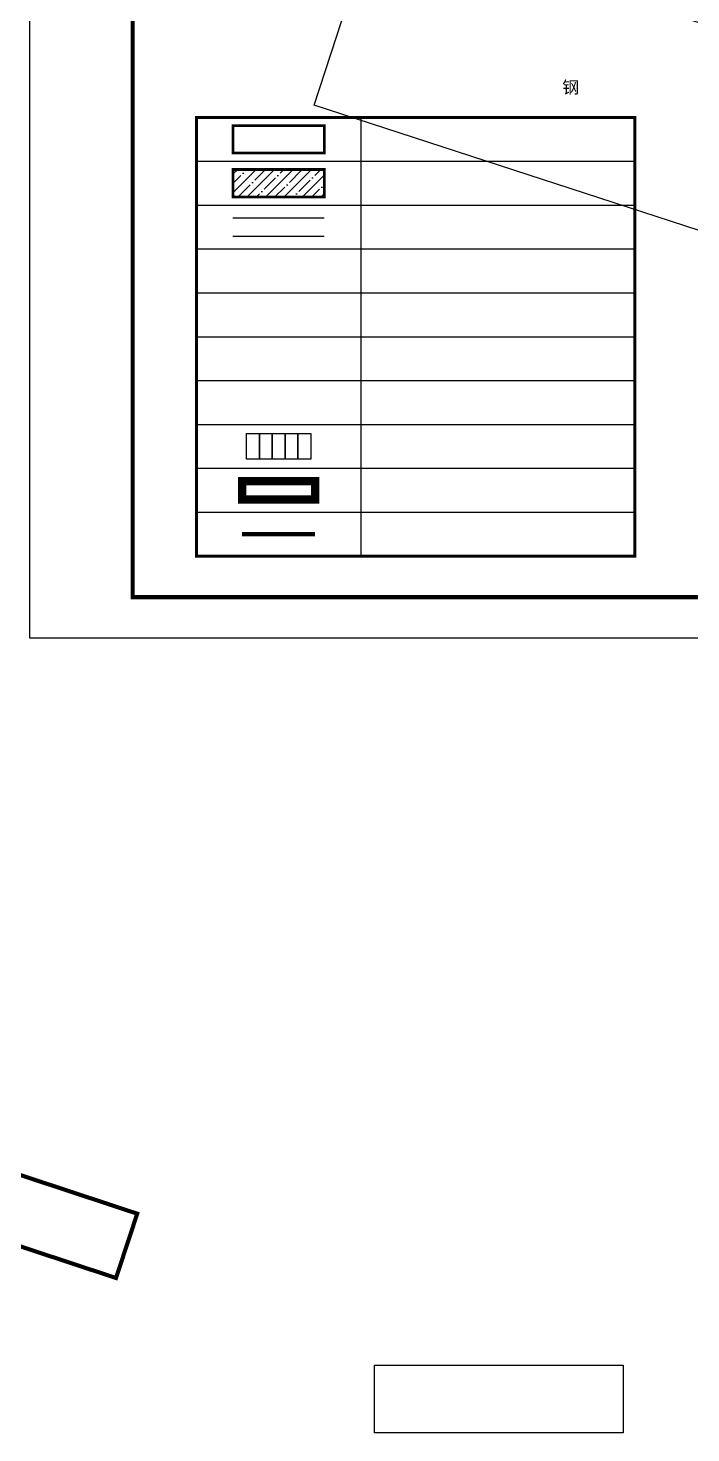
# Model space of a CAD drawing. Extents: x 423070 to 423610, y 3455986 to 3456411.
# Drawn here: x 423189.3 to 423269.9, y 3455985.6 to 3456156.4 of the extents above; entities that cross this region are included whole.
import ezdxf
from ezdxf.enums import TextEntityAlignment as Align

# ---------------------------------------------------------------- set-up
doc = ezdxf.new("R2010")
doc.units = 0
doc.header["$LTSCALE"] = 0.5
doc.linetypes.add('ACAD_ISO10W100', pattern=[18, 12, -3, 0, -3])
doc.layers.get('0').update_dxf_attribs({"linetype": 'CONTINUOUS'})
for name, color, linetype in [('0 - 规划--用地红线', 6, 'CONTINUOUS'), ('JMD', 6, 'CONTINUOUS'), ('PKNG-TSRP', 83, 'CONTINUOUS'), ('TK', 7, 'CONTINUOUS'), ('围墙线', 32, 'CONTINUOUS'), ('新建建筑', 7, 'CONTINUOUS'), ('表格', 8, 'CONTINUOUS'), ('道路线', 142, 'CONTINUOUS')]:
    doc.layers.add(name, color=color, linetype=linetype)
doc.styles.add('宋体', font='')
doc.styles.get('宋体').set_extended_font_data('SimSun')
doc.linetypes.add('FENCELINE2', pattern='A,0.25,-0.1,[132,ltypeshp.shx,S=0.1,R=0,X=-0.1,Y=0],-0.1,1', length=1.45)

# ---------------------------------------------------------------- blocks, each defined once
blk = doc.blocks.new('DX QQ')
at = {"layer": 'JMD', "color": 250, "linetype": 'Continuous', "flags": 128}
blk.add_lwpolyline([(423231.51, 3456169.9), (423288.8, 3456151.25), (423281.36, 3456128.4), (423224.07, 3456147.05)], close=True, dxfattribs=at)
at = {"layer": 'JMD', "color": 250, "linetype": 'Continuous', "style": '宋体'}
blk.add_text('钢', height=1.5, dxfattribs=at).set_placement((423255.27, 3456149.24), align=Align.MIDDLE)
blk = doc.blocks.new('3435A')
at = {"linetype": 'Continuous'}
h = blk.add_hatch(dxfattribs=at)
h.set_pattern_fill('ANSI35', color=1, scale=0.5, style=0)
h.set_pattern_definition([(45, (687.1011, 137.1608), (-1.1225320151, 1.1225320151), []), (45, (688.2237, 137.1608), (-1.1225320151, 1.1225320151), [1.984375, -0.396875, 0, -0.396875])])
h.paths.add_polyline_path([(423101.77, 3456121.78), (423112.88, 3456121.78), (423112.88, 3456118.45), (423101.77, 3456118.45)])
at = {"layer": '0 - 规划--用地红线', "color": 1, "linetype": 'ACAD_ISO10W100', "ltscale": 0.3, "const_width": 1}
blk.add_lwpolyline([(423102.88, 3456083.89), (423111.77, 3456083.89), (423111.77, 3456081.67), (423102.88, 3456081.67)], close=True, dxfattribs=at)
at = {"layer": 'PKNG-TSRP'}
for points in [[(423104.99, 3456086.56), (423103.43, 3456086.56), (423103.43, 3456089.68), (423104.99, 3456089.68)], [(423106.55, 3456086.56), (423104.99, 3456086.56), (423104.99, 3456089.68), (423106.55, 3456089.68)], [(423108.11, 3456086.56), (423106.55, 3456086.56), (423106.55, 3456089.68), (423108.11, 3456089.68)], [(423109.67, 3456086.56), (423108.11, 3456086.56), (423108.11, 3456089.68), (423109.67, 3456089.68)], [(423111.23, 3456086.56), (423109.67, 3456086.56), (423109.67, 3456089.68), (423111.23, 3456089.68)]]:
    blk.add_lwpolyline(points, close=True, dxfattribs=at)
at = {"layer": '围墙线', "color": 41, "linetype": 'FENCELINE2', "ltscale": 10, "const_width": 0.5}
blk.add_lwpolyline([(423111.77, 3456077.45), (423102.88, 3456077.45)], dxfattribs=at)
at = {"layer": '新建建筑', "const_width": 0.333}
for points in [[(423101.77, 3456127.12), (423112.88, 3456127.12), (423112.88, 3456123.78), (423101.77, 3456123.78)], [(423101.77, 3456121.78), (423112.88, 3456121.78), (423112.88, 3456118.45), (423101.77, 3456118.45)]]:
    blk.add_lwpolyline(points, close=True, dxfattribs=at)
at = {"layer": '表格'}
for p, q in [((423117.33, 3456128.12), (423117.33, 3456074.78)), ((423097.33, 3456122.78), (423150.66, 3456122.78)), ((423097.33, 3456117.45), (423150.66, 3456117.45)), ((423097.33, 3456112.12), (423150.66, 3456112.12)), ((423097.33, 3456106.78), (423150.66, 3456106.78)), ((423097.33, 3456101.45), (423150.66, 3456101.45)), ((423097.33, 3456096.12), (423150.66, 3456096.12)), ((423097.33, 3456090.78), (423150.66, 3456090.78)), ((423097.33, 3456085.45), (423150.66, 3456085.45)), ((423097.33, 3456085.45), (423150.66, 3456085.45)), ((423097.33, 3456080.12), (423150.66, 3456080.12)), ((423097.33, 3456080.12), (423150.66, 3456080.12))]:
    blk.add_line(p, q, dxfattribs=at)
at = {"layer": '表格', "color": 4, "const_width": 0.36}
blk.add_lwpolyline([(423097.33, 3456128.12), (423097.33, 3456074.78), (423150.66, 3456074.78), (423150.66, 3456128.12)], close=True, dxfattribs=at)
at = {"layer": '道路线'}
for p, q in [((423101.77, 3456115.89), (423112.88, 3456115.89)), ((423101.77, 3456113.67), (423112.88, 3456113.67))]:
    blk.add_line(p, q, dxfattribs=at)
blk = doc.blocks.new('GeYuanFrame_12758276', base_point=(20.09, 4.53))
at = {"layer": 'TK'}
blk.add_lwpolyline([(20.09, 4.53), (20.09, 598.53), (861.09, 598.53), (861.09, 4.53)], close=True, dxfattribs=at)
at = {"layer": 'TK', "const_width": 1}
blk.add_lwpolyline([(45.09, 588.53), (851.09, 588.53), (851.09, 14.53), (45.09, 14.53)], close=True, dxfattribs=at)

msp = doc.modelspace()

# ---------------------------------------------------------------- linework, layer by layer
at = {"linetype": 'Continuous', "ltscale": 2, "const_width": 0.5}
msp.add_lwpolyline([(423176, 3456012.37), (423178.59, 3456020.19), (423202.55, 3456012.27), (423199.97, 3456004.45)], close=True, dxfattribs=at)
at = {"linetype": 'Continuous'}
msp.add_lwpolyline([(423231.41, 3455985.62), (423231.41, 3455993.86), (423261.65, 3455993.86), (423261.65, 3455985.62)], close=True, dxfattribs=at)

# ---------------------------------------------------------------- block references
at = {"linetype": 'Continuous', "xscale": 0.5, "yscale": 0.5, "zscale": 0.5}
msp.add_blockref('GeYuanFrame_12758276', (423189.5, 3456082.23), dxfattribs=at)
at = {"linetype": 'Continuous'}
for name, p in [('DX QQ', (0, 0)), ('3435A', (112.42, 17.44))]:
    msp.add_blockref(name, p, dxfattribs=at)

doc.saveas('drawing.dxf')
